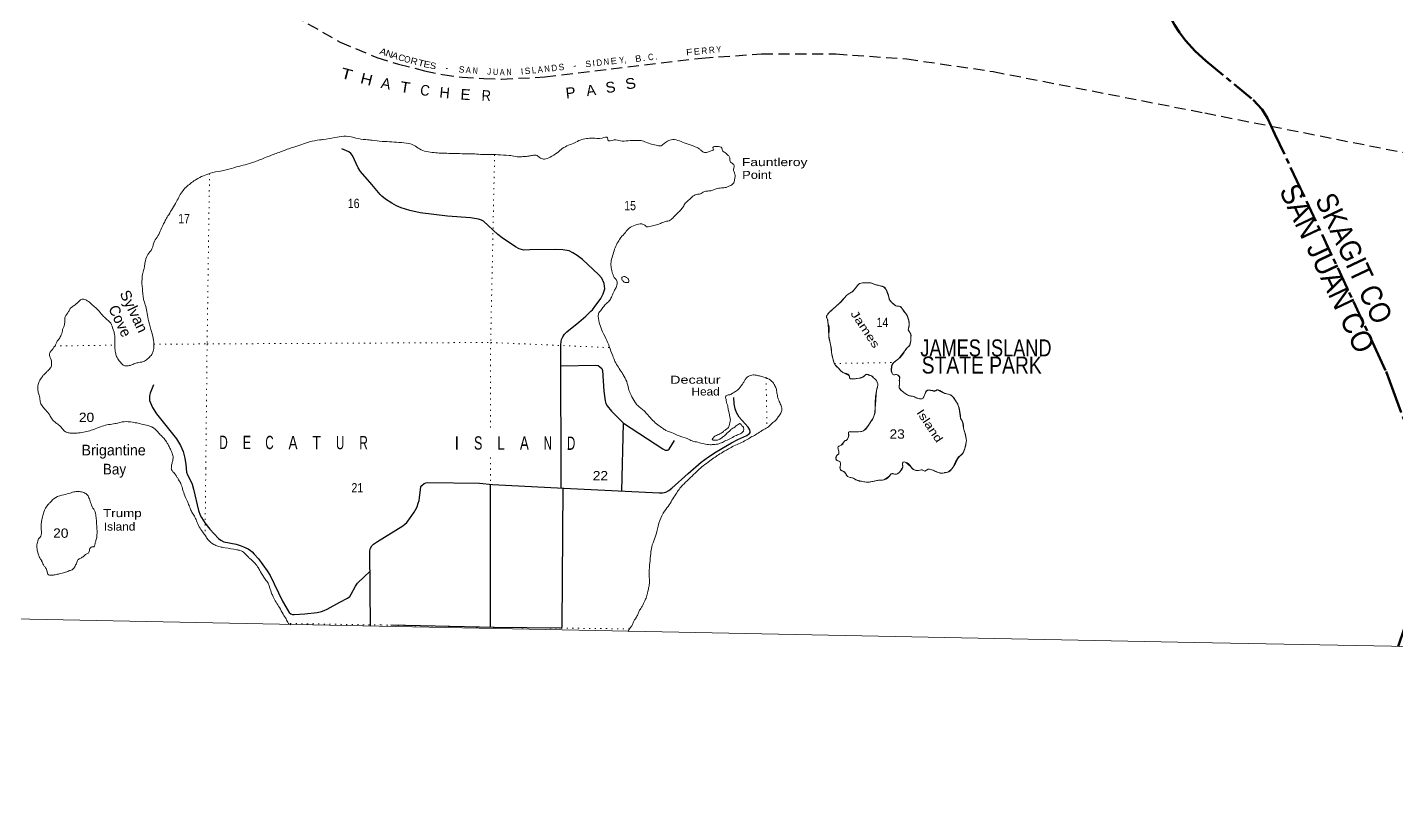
# Model space of a CAD drawing. Header units: feet. Extents: x -489137 to -242534, y 368785 to 558127.
# Drawn here: x -449881 to -424215, y 368785 to 383087 of the extents above; entities that cross this region are included whole.
import ezdxf

# ---------------------------------------------------------------- set-up
doc = ezdxf.new("R2010")
doc.units = ezdxf.units.FT
doc.header["$LTSCALE"] = 70
for name, pattern in [('DOT_DASHED', [7.7, 5, -1.2, 0.3, -1.2]), ('DOTTED', [1.5, 0.3, -1.2]), ('LONG_DASH_SHORT_DASH', [9.9, 6, -1.2, 1.5, -1.2]), ('LONG_DASHED', [7.5, 6, -1.5]), ('MEDIUM_DASHED', [4.5, 3, -1.5])]:
    doc.linetypes.add(name, pattern=pattern)
for name, color, linetype, lineweight in [('11', 7, 'LONG_DASH_SHORT_DASH', 60), ('29', 7, 'Continuous', 25), ('33', 7, 'LONG_DASHED', 25), ('39', 7, 'Continuous', 13), ('4', 7, 'Continuous', 13), ('44', 7, 'DOT_DASHED', 13), ('7', 7, 'DOTTED', 13)]:
    doc.layers.add(name, color=color, linetype=linetype, lineweight=lineweight)
for name, color, linetype in [('12', 7, 'Continuous'), ('41', 7, 'Continuous'), ('42', 7, 'Continuous')]:
    doc.layers.add(name, color=color, linetype=linetype)

msp = doc.modelspace()

# ---------------------------------------------------------------- linework, layer by layer
at = {"layer": '11'}
for points in [[(-427792.9, 382460.68), (-427989.59, 382639.59), (-428170.48, 382840.7), (-428282.07, 382988.41), (-428380.48, 383131.97), (-428484.45, 383326.85), (-428557.9, 383475.95), (-428674.46, 383803.95), (-428788, 384394.15), (-428829.58, 384837.99), (-428823.59, 385312.84), (-428724.23, 385942.04), (-428649.39, 386274.93), (-428488.59, 386879.66), (-428286.22, 387456.65), (-428042.51, 388021.95), (-427671.18, 388780.77)], [(-427792.9, 382460.68), (-426903.72, 381729.8), (-426736.43, 381550.99), (-426638.18, 381388.06), (-426495.1, 381088.51), (-424597.87, 377036.9), (-424412, 376637.76), (-424274.08, 376265.45), (-424072.32, 375724.77), (-423948.8, 375264.06), (-423808.43, 374491.55), (-423773.33, 373685.33), (-423804.21, 373154.39), (-423843.5, 372818.69), (-423910.88, 372429.62), (-424065.29, 371835.48), (-424184.19, 371487.55)]]:
    msp.add_lwpolyline(points, dxfattribs=at)
at = {"layer": '29'}
for p, q in [((-439874.58, 374448.85), (-439881.98, 377138.33)), ((-439881.32, 376743.47), (-439226.92, 376754.29)), ((-441201.18, 371845.59), (-441201.08, 374526.89)), ((-439856.26, 371879.04), (-439834.67, 374458.18)), ((-443452.12, 371863.71), (-443461.62, 373276.34))]:
    msp.add_line(p, q, dxfattribs=at)
for points in [[(-439881.98, 377138.33), (-439877.91, 377199.81), (-439869.23, 377238.88), (-439845.37, 377290.97), (-439812.83, 377336.55), (-439769.43, 377382.14), (-439543.82, 377562.29), (-439413.64, 377672.99), (-439316.01, 377766.33), (-439289.98, 377796.72), (-439257.45, 377840.12), (-439129.43, 378007.27), (-439086.04, 378094.09), (-439057.86, 378187.41), (-439068.69, 378289.44), (-439109.92, 378387.1), (-439172.82, 378454.4), (-439474.39, 378734.39), (-439576.35, 378810.38), (-439654.45, 378862.47), (-439726.05, 378899.35), (-439841.02, 378918.91), (-439986.39, 378925.4), (-440463.67, 378916.72), (-440574.31, 378914.56), (-440665.42, 378936.27), (-440732.69, 378977.49), (-440982.17, 379140.31), (-441062.45, 379203.23), (-441331.46, 379455.01), (-441368.34, 379474.57), (-441424.75, 379491.94), (-441574.44, 379515.79), (-442008.34, 379550.52), (-442520.33, 379611.29), (-442713.42, 379656.9), (-442871.79, 379706.83), (-442962.91, 379743.73), (-443051.86, 379791.48), (-443169.01, 379869.62), (-443234.09, 379923.88), (-443268.81, 379956.44), (-443422.83, 380140.91), (-443637.61, 380386.22), (-443683.17, 380453.47), (-443787.3, 380687.89), (-443819.85, 380724.83), (-443856.73, 380755.22), (-443900.12, 380774.72), (-443986.9, 380809.44)], [(-439226.92, 376754.29), (-439183.68, 376748.33), (-439151.14, 376726.62), (-439114.26, 376691.89), (-439105.58, 376676.7), (-439099.07, 376657.16), (-439073.04, 376270.8), (-439051.35, 376088.48), (-439038.32, 376040.73), (-439014.46, 375997.32), (-438934.19, 375897.47), (-438704.94, 375673.19)], [(-447516.67, 376388.9), (-447581.44, 376230.04), (-447592.29, 376182.29), (-447594.46, 376145.39), (-447590.12, 376097.63), (-447572.76, 376052.05), (-447533.71, 375963.05), (-447459.95, 375848.01), (-447082.45, 375379.16), (-447008.68, 375253.26), (-446960.96, 375140.39), (-446930.58, 375016.66), (-446908.89, 374892.94), (-446895.87, 374749.68), (-446880.68, 374701.91), (-446822.11, 374597.74), (-446793.9, 374528.26), (-446765.7, 374432.77), (-446670.24, 374033.38), (-446639.86, 373948.71), (-446618.17, 373903.12), (-446557.43, 373803.3), (-446457.63, 373686.09)], [(-438040.57, 374362.95), (-437973.12, 374365.05), (-437912.38, 374380.25), (-437858.14, 374406.29), (-437803.9, 374449.7), (-437491.5, 374727.53), (-437248.52, 374940.25), (-437111.83, 375042.26), (-436970.83, 375135.6), (-436680.12, 375304.9), (-436562.96, 375363.5), (-436393.75, 375439.48), (-436361.2, 375463.35), (-436346.01, 375478.54), (-436332.99, 375498.08), (-436333.01, 375513.28), (-436339.5, 375545.83), (-436367.72, 375595.76), (-436536.94, 375782.43), (-436589, 375869.25), (-436612.86, 375938.7), (-436632.39, 376029.87), (-436641.07, 376151.42)], [(-438740.88, 374395.07), (-438704.94, 375673.19), (-437967.87, 375188.47)], [(-437967.87, 375188.47), (-437925.39, 375165.99), (-437901.53, 375161.65), (-437882, 375163.82), (-437866.81, 375170.33), (-437853.8, 375183.35), (-437749.66, 375348.31)], [(-443461.62, 373276.34), (-443450.64, 373325.73), (-443422.44, 373373.49), (-443389.89, 373403.88), (-443318.3, 373451.63), (-442845.34, 373746.84), (-442804.12, 373775.05), (-442767.24, 373811.95), (-442715.17, 373877.07), (-442630.56, 374002.97), (-442604.52, 374046.38), (-442576.33, 374102.81), (-442552.46, 374174.44), (-442539.45, 374222.2), (-442532.93, 374272.12), (-442506.89, 374476.16), (-442485.21, 374502.21), (-442441.81, 374536.94), (-442409.27, 374549.96), (-442371.64, 374559.21)], [(-442371.64, 374559.21), (-441404.51, 374548.27), (-441164.52, 374523.35), (-439822.57, 374449.67), (-438040.57, 374362.95)], [(-446457.63, 373686.09), (-446299.25, 373510.25), (-446253.69, 373475.52), (-446195.11, 373449.47), (-445969.48, 373401.72), (-445891.37, 373377.84), (-445828.46, 373353.96), (-445743.57, 373314.16), (-445700.17, 373285.94), (-445667.91, 373260.63), (-445626.69, 373215.04), (-445548.6, 373128.22), (-445383.71, 372902.48), (-445329.47, 372815.65), (-445097.33, 372333.77), (-444993.2, 372151.44), (-444973.66, 372125.39), (-444945.45, 372099.34), (-444910.74, 372086.31), (-444880.38, 372086.32), (-444680.79, 372095.01), (-444446.46, 372121.04), (-444368.37, 372138.42), (-444316.29, 372157.94), (-444259.9, 372186.17), (-444025.59, 372316.41), (-443882.4, 372390.21), (-443839, 372422.76), (-443808.64, 372468.35), (-443732.68, 372613.77), (-443691.48, 372672.39), (-443565.65, 372793.95), (-443461.51, 372889.45)], [(-439898.85, 371829.4), (-441130.68, 371843.42), (-443067, 371884.39)], [(-439898.85, 371829.4), (-439872.01, 371838.87), (-439859, 371856.23), (-439856.26, 371879.04)]]:
    msp.add_lwpolyline(points, dxfattribs=at)
at = {"layer": '33', "linetype": 'MEDIUM_DASHED'}
for points in [[(-444894.72, 383311.14), (-444018.69, 382811.83), (-443331.17, 382523.34), (-442923.63, 382398.54), (-442438.5, 382273.69), (-442097.49, 382201.59), (-441728.8, 382151.63), (-441324.03, 382126.69), (-440991.38, 382118.35), (-440180.52, 382157.44), (-438939.91, 382306.98), (-437237.75, 382512.24), (-436117.75, 382589.91), (-434726.08, 382589.92), (-433395.4, 382495.6), (-431776.89, 382258.9), (-427811.72, 381483.72)], [(-427811.72, 381483.72), (-421097.86, 380147.38), (-418261.47, 379692.46), (-414553.84, 379364.22), (-413892.68, 379260.66), (-413529.87, 379181.4), (-413279.48, 379109.82), (-413003.54, 379012.66), (-412771.03, 378915.5), (-412272.8, 378654.72), (-412009.63, 378491.09), (-411628.94, 378220.08), (-411158.82, 377808.44), (-410716.81, 377322.66), (-410366.77, 376844.56), (-410162.37, 376466.17), (-409968.19, 375990.62), (-409883.88, 375665.91), (-409791.9, 375269.61), (-409735.69, 374886.11), (-409712.71, 374420.78), (-409730.08, 374166.7), (-409748.48, 374043.03), (-409777.86, 373903.05)]]:
    msp.add_lwpolyline(points, dxfattribs=at)
at = {"layer": '39'}
for points in [[(-449220.39, 377426.34), (-449184.91, 377520.89), (-449179.98, 377593.57), (-449173.11, 377660.17), (-449107.23, 377762.47), (-449078.3, 377816.69), (-449017.11, 377866.51), (-448958.01, 377910.3), (-448906.97, 377956.19), (-448856.02, 377994.01), (-448787.55, 377979.09), (-448733.38, 377950.2), (-448657.47, 377882.67), (-448589.54, 377823.32), (-448537.72, 377768.18), (-448452.08, 377670.24), (-448382.18, 377606.82), (-448318.37, 377541.45), (-448275.36, 377425.81), (-448251.92, 377360.89), (-448243.14, 377253.71), (-448242.26, 377160.77), (-448243.1, 377092.08), (-448228.16, 376992.91), (-448208.83, 376921.98), (-448159.34, 376840.61), (-448133.42, 376814.05), (-448105.6, 376777.37), (-448055.49, 376746.51), (-448007.04, 376745.96), (-447940.28, 376755.31), (-447867.18, 376788.84), (-447792.25, 376806.18), (-447686.91, 376833.28), (-447611.49, 376891.02), (-447548.06, 376959), (-447521.1, 377017.29), (-447509.71, 377122.22), (-447522.21, 377255.71), (-447566.55, 377427.94), (-447616.72, 377618.42), (-447643.21, 377764.19), (-447669.99, 377885.71), (-447703, 377993.16), (-447724.71, 378199.49), (-447733.57, 378300.6), (-447730.8, 378361.19), (-447719.2, 378484.3), (-447691.84, 378574.91), (-447676.54, 378669.69), (-447622.09, 378828.69), (-447546.05, 378936.94), (-447497.81, 379083.88), (-447434.03, 379180.15), (-447378.11, 379294.68), (-447326.3, 379403.2), (-447284.88, 379487.59), (-447231.29, 379575.88), (-447161.21, 379692.28), (-447084.9, 379822.74), (-447029.07, 379929.2), (-446963.25, 380027.46), (-446885.49, 380111.44), (-446801.89, 380177.17), (-446716.33, 380238.84), (-446582.23, 380306.02), (-446448.35, 380355.03), (-446260.06, 380395.34), (-446154.78, 380418.4), (-445960.28, 380470.76), (-445796.19, 380513.37), (-445644.17, 380560.15), (-445437.22, 380640.65), (-445295.19, 380695.63), (-445084.24, 380772.05), (-444982.8, 380811.32), (-444885.49, 380842.55), (-444591.49, 380940.26), (-444403.22, 380978.55), (-444334.48, 380985.86), (-444117.97, 381021.81), (-443950.07, 381046.19), (-443762.54, 381023.88), (-443722.29, 381013.32), (-443536.88, 380982.95), (-443415.84, 380973.51), (-443232.38, 380949.22), (-443137.51, 380946.13), (-442963.99, 380934.08), (-442774.35, 380919.82), (-442633.56, 380873.79), (-442531.36, 380810.01), (-442257.58, 380740.26), (-442128.46, 380730.72), (-441829.7, 380723.32), (-441627.84, 380717.01), (-441494.56, 380717.53)], [(-441494.56, 380717.53), (-441353.35, 380705.84), (-441199.88, 380706.14), (-441062.63, 380700.55), (-440850.78, 380686.05), (-440792.3, 380679.33), (-440667.34, 380659.74), (-440612.78, 380663.17), (-440525.86, 380670.27), (-440483.39, 380675.86), (-440414.59, 380687.2), (-440325.76, 380686.21), (-440263.76, 380637.02), (-440189.28, 380618), (-440083.82, 380655.2), (-439949.52, 380738.54), (-439853.66, 380816.26), (-439735.77, 380879.59), (-439624.17, 380922.78), (-439518.52, 380976.14), (-439401.06, 381003.11), (-439287.87, 381011.94), (-439108.13, 381013.96), (-439007.15, 381014.84), (-438999.6, 380972.33), (-438882.42, 380977.07), (-438765.51, 380959.59), (-438622.09, 380964.04), (-438472.6, 380968.42), (-438377.73, 380965.33), (-438285.2, 380936.01), (-438180.68, 380896.44), (-438065.87, 380872.93), (-438001.28, 380870.18), (-437968.73, 380890.02), (-437901.48, 380939.77), (-437814.15, 380981.22), (-437689.09, 380969.71), (-437568.52, 380921.89), (-437421.67, 380875.79), (-437361.4, 380850.86), (-437297.18, 380817.81), (-437257.17, 380787.06), (-437205.15, 380748.09), (-437168.9, 380739.6), (-437097.94, 380763.04), (-437061.47, 380772.74), (-437026.98, 380786.49), (-437022.89, 380790.49), (-437030.45, 380833), (-437001.91, 380854.9), (-436951.46, 380852.31), (-436898.98, 380849.7), (-436864.96, 380825.08), (-436853.41, 380778.48), (-436829.46, 380755.98), (-436797.37, 380737.44), (-436759.48, 380698.63), (-436731.46, 380678.11), (-436711.92, 380625.36), (-436708.45, 380578.85), (-436684.56, 380550.29), (-436640.57, 380515.45), (-436630.99, 380472.92), (-436643.65, 380428.61), (-436634.17, 380377.99), (-436616.67, 380323.25), (-436614.87, 380305.04), (-436625.83, 380234.45), (-436640.73, 380171.99), (-436661.22, 380147.97), (-436732.38, 380108.37), (-436783.1, 380088.73), (-436872.09, 380077.61), (-436967.16, 380064.54), (-437052.38, 380031.15), (-437127.23, 380019.87), (-437198.07, 380006.52), (-437265.17, 379968.89), (-437336.01, 379955.55), (-437425.47, 379906.04), (-437447.97, 379882.05), (-437527.58, 379812.23), (-437578.9, 379744.12), (-437628.22, 379673.96), (-437691.65, 379605.98), (-437769.34, 379528.06), (-437830.58, 379474.19), (-437927.84, 379447), (-438015.08, 379413.64), (-438215.73, 379353.26), (-438270.27, 379351.85), (-438304.27, 379378.5), (-438364.55, 379403.42), (-438488.01, 379380.57), (-438601.76, 379325.28), (-438671.43, 379243.22)], [(-438671.43, 379243.22), (-438755.39, 379147.19), (-438808.85, 379069), (-438902.53, 378839.73), (-438936.39, 378712.82), (-438939.7, 378607.8), (-438918.8, 378500.48), (-438879.61, 378403.06), (-438837.87, 378348.04), (-438837.31, 378228.83), (-438872.45, 378162.56), (-438915.94, 378074.15), (-438953.3, 377991.73), (-439004.52, 377931.7), (-439061.72, 377877.79), (-439121.26, 377797.64), (-439168.44, 377737.56), (-439179.35, 377671.01), (-439150.95, 377517.14), (-439100.08, 377383.23), (-439017.31, 377216.62), (-438974.2, 377109.06), (-438909.73, 376932.56), (-438866.6, 376827.01), (-438733.92, 376613.38), (-438694.35, 376546.26), (-438635.39, 376414.27), (-438604.59, 376290.68), (-438565.35, 376197.3), (-438494.22, 376069.22), (-438440.55, 375999.92), (-438320.59, 375901.6), (-438252.84, 375828.1), (-438157.21, 375721.96), (-438061.31, 375638.05), (-437973.24, 375574.43), (-437913.14, 375535.36), (-437774.47, 375481.27), (-437674.03, 375437.72), (-437513.18, 375381.36), (-437418.8, 375337.87), (-437314.11, 375312.44), (-437195.36, 375280.8), (-437084.46, 375267.43), (-437045.08, 375267.7)], [(-438637.02, 378391.57), (-438621.29, 378375), (-438611.51, 378362.63), (-438608.53, 378322.12), (-438618.99, 378308.24), (-438647.36, 378304.92), (-438677.58, 378307.71), (-438705.43, 378324.59), (-438719.14, 378341.11), (-438736.67, 378365.81), (-438738.11, 378388.08), (-438731.58, 378406.11), (-438702.95, 378419.53), (-438666.77, 378412.54), (-438637.02, 378391.57)], [(-434484.11, 375427.48), (-434489.19, 375468.57), (-434491.03, 375482.73), (-434488.76, 375502.91), (-434458.38, 375510.65), (-434256.43, 375512.42), (-434201.64, 375534.03), (-434086.89, 375670.12), (-434053.94, 375722.28), (-433997.82, 375852.98), (-433988.11, 375986.21), (-433962.32, 376278.88), (-433940.84, 376383.7), (-433966.02, 376470.86), (-433987.94, 376495.35), (-434003.97, 376505.63), (-434057.84, 376558.77), (-434090.09, 376563.17), (-434122.17, 376581.72), (-434170.68, 376578.22), (-434199.32, 376548.24), (-434296.7, 376510.95), (-434355.35, 376503.52), (-434432.15, 376498.33), (-434464.31, 376510.81), (-434475.88, 376555.39), (-434638.26, 376652.17), (-434650.15, 376670.49), (-434759.64, 376799.01), (-434790.51, 376916.54), (-434804.02, 376967.2), (-434805.1, 377043.98), (-434851.14, 377242.5), (-434867.76, 377533.62), (-434877.44, 377568.08), (-434878.99, 377606.48), (-434902.65, 377653.22), (-434855.17, 377737.54), (-434789.79, 377799.44), (-434622.33, 377953.12), (-434558.82, 378027.16), (-434524.03, 378065.16), (-434401.87, 378146.62), (-434352.65, 378208.7), (-434330.09, 378236.73), (-434313.64, 378260.79), (-434276.95, 378288.67), (-434171.82, 378299.61), (-434042.7, 378290.07), (-433982.42, 378265.15), (-433919.98, 378252.32), (-433803.44, 378204.55), (-433787.61, 378178.1), (-433738.55, 378062.39), (-433717.4, 377975.27), (-433673.6, 377924.27), (-433613.6, 377877.13), (-433583.46, 377864.67), (-433524.98, 377857.95), (-433477.14, 377806.9), (-433431.5, 377741.73), (-433421.53, 377731.52), (-433393.73, 377692.82), (-433364.33, 377619.75), (-433350.99, 377554.95), (-433358.16, 377464.12)], [(-444988.68, 371919.65), (-445032.11, 372000.95), (-445085.54, 372090.45), (-445156.72, 372214.5), (-445220.06, 372318.25), (-445273.37, 372417.85), (-445302.84, 372484.85), (-445369.23, 372669.45), (-445422.78, 372748.85), (-445509.94, 372887.22), (-445557.41, 372968.57), (-445587.17, 373011.33), (-445714.86, 373138.03), (-445760.75, 373183), (-445810.61, 373234.07), (-445896.81, 373285.54), (-445957.23, 373298.35), (-446172.85, 373335.12), (-446227.26, 373343.81), (-446311.82, 373364.97), (-446384.11, 373398.11), (-446498.08, 373490.31), (-446541.68, 373557.47), (-446593.31, 373628.76), (-446658.75, 373726.48), (-446707.84, 373840.17), (-446751.17, 373929.56), (-446796.75, 374000.78), (-446832.17, 374075.94), (-446869.35, 374173.33), (-446916.52, 374278.92), (-446959.48, 374398.61), (-446980.85, 374467.54), (-447014.06, 374558.83), (-447055.64, 374625.97), (-447083.34, 374672.75), (-447123.05, 374727.75), (-447152.94, 374760.41), (-447180.64, 374807.19), (-447182.24, 374841.56), (-447169.16, 374920.21), (-447160.69, 374952.44), (-447149.85, 375012.93), (-447166.83, 375110.1), (-447190.42, 375162.89), (-447225.87, 375236.03), (-447257.46, 375294.97), (-447295.15, 375349.95), (-447344.89, 375411.12), (-447388.79, 375454.04), (-447420.65, 375490.76), (-447454.55, 375525.49), (-447490.45, 375562.26), (-447548.55, 375599.28), (-447622.91, 375628.41), (-447677.3, 375639.12), (-447804.16, 375668.83), (-447912.96, 375688.24), (-448064.29, 375698.02), (-448145.23, 375684.79), (-448236.38, 375661.57), (-448359.79, 375642.75), (-448477.26, 375613.77), (-448611.16, 375562.75), (-448710.52, 375529.52), (-448830.01, 375500.55), (-448949.33, 375485.73), (-449036.18, 375484.69), (-449118.88, 375491.68), (-449187.16, 375522.76), (-449248.84, 375598.2), (-449312.8, 375651.45), (-449368.82, 375694.51), (-449418.65, 375747.6), (-449462.2, 375818.8), (-449537.76, 375914.61), (-449593.53, 375977.87), (-449633, 376053.07), (-449650.08, 376142.16), (-449661.57, 376192.8), (-449680.8, 376271.81), (-449683.85, 376352.66), (-449666.73, 376431.26), (-449621.3, 376513.59), (-449582.27, 376567.7), (-449535.29, 376611.62), (-449492.29, 376659.63), (-449441.15, 376713.6), (-449426.2, 376780.11), (-449435.36, 376856.98), (-449464.21, 376974.49), (-449453.79, 377000.64), (-449381.99, 377092.77), (-449330.32, 377189.17), (-449285.14, 377251.29), (-449245.88, 377323.58), (-449220.39, 377426.34)], [(-433358.16, 377464.12), (-433370.72, 377427.89), (-433365.01, 377399.54), (-433329.11, 377362.77), (-433317.69, 377306.07), (-433322.97, 377205.11), (-433354.42, 377110.51), (-433384.97, 377088.62), (-433430.06, 377034.58), (-433448.65, 377000.44), (-433553.18, 376874.33), (-433653.08, 376796.66), (-433673.64, 376766.59), (-433684.35, 376716.2), (-433683.42, 376627.29), (-433651.69, 376580.47), (-433591.12, 376579.78), (-433556.94, 376567.28), (-433529.12, 376530.6), (-433537.91, 376472.11), (-433532.5, 376419.51), (-433537.58, 376334.72), (-433459.82, 376253.03), (-433401.79, 376209.94), (-433321.42, 376176.71), (-433264.99, 376168), (-433228.87, 376149.41), (-433206.76, 376141.08), (-433138.28, 376126.17), (-433107.97, 376127.84), (-433089.58, 376145.82), (-433058.48, 376212.14), (-433027.43, 376274.43), (-432984.83, 376290.11), (-432853.76, 376274.49), (-432833.35, 376292.45), (-432716.84, 376242.65), (-432582.06, 376200.72), (-432516.1, 376145.43), (-432494.26, 376114.88), (-432417.35, 375964.51), (-432392.98, 375810.68), (-432387.49, 375764.15), (-432353.91, 375703.16), (-432327.5, 375551.34), (-432310.02, 375494.57), (-432279.57, 375342.7), (-432292.75, 375255.97), (-432336.76, 375125.14), (-432379.85, 375069.05), (-432396.12, 375059.13), (-432556.7, 374808.39), (-432628.06, 374752.62), (-432674.6, 374745.06), (-432686.76, 374741.16), (-432747.43, 374733.76), (-432827.99, 374750.83), (-432908.26, 374792.14), (-432954.58, 374802.76), (-432992.86, 374809.26), (-433059.94, 374773.64), (-433108.12, 374796.41), (-433197.16, 374781.25), (-433233.43, 374787.72), (-433271.64, 374800.27), (-433317.46, 374851.29), (-433425.4, 374941.41), (-433465.81, 374939.84), (-433478.49, 374893.51), (-433472.63, 374877.28), (-433468.86, 374855.02), (-433495.8, 374798.75), (-433553.13, 374734.74), (-433603.85, 374715.11), (-433656.25, 374723.78), (-433668.34, 374725.94), (-433733.71, 374664.04), (-433851.58, 374602.73), (-433924.3, 374601.53), (-433999.45, 374583.84)], [(-436505.62, 376364.06), (-436487.13, 376390.11), (-436454.25, 376436.21), (-436423.3, 376490.41), (-436388.48, 376530.43), (-436301.14, 376571.88), (-436256.7, 376573.4), (-436176.09, 376560.37), (-436097.59, 376539.28), (-436005.06, 376509.96), (-435909.04, 376436.14), (-435861.54, 376356.81), (-435836.24, 376279.75), (-435823.22, 376188.69), (-435798.01, 376103.55), (-435778.41, 376054.84), (-435743.03, 375975.65), (-435737.54, 375929.12), (-435758.6, 375858.64), (-435805.93, 375786.44), (-435853.11, 375726.36), (-435924.54, 375664.53), (-435989.89, 375604.65), (-436075.34, 375553.08), (-436134.51, 375515.2)], [(-436469.65, 375607.28), (-436502.34, 375642.74), (-436528.34, 375663.24), (-436540.52, 375657.31), (-436579.18, 375633.5), (-436605.7, 375611.58), (-436640.35, 375585.7), (-436679.01, 375561.89), (-436728.03, 375515.97), (-436766.81, 375482.06), (-436799.54, 375448.08), (-436830.15, 375422.16), (-436887.2, 375380.38), (-436944.08, 375352.73), (-436984.48, 375351.17), (-437038.88, 375361.88), (-437042.84, 375367.98), (-437018.24, 375398.01), (-437007.97, 375412.04), (-436944.91, 375449.72), (-436898.2, 375471.42), (-436859.57, 375493.21), (-436810.59, 375535.09), (-436767.84, 375562.89), (-436741.28, 375588.86), (-436726.72, 375623.04), (-436711.92, 375677.42), (-436703.13, 375735.92), (-436718.39, 375808.82), (-436725.87, 375857.39), (-436743.2, 375926.28), (-436758.31, 376011.31), (-436777.84, 376066.08), (-436785.3, 376116.67), (-436790.64, 376175.32), (-436772.27, 376191.28), (-436713.57, 376202.74), (-436652.57, 376236.4), (-436605.81, 376262.14), (-436542.56, 376315.98), (-436505.62, 376364.06)], [(-437045.08, 375267.7), (-436989.38, 375270.72), (-436893.94, 375293.12), (-436811.16, 375331.1), (-436714.74, 375377.84), (-436615.4, 375430.43), (-436520.94, 375470.36), (-436489.77, 375489.84), (-436473.22, 375503.48), (-436460.56, 375522.95), (-436453.74, 375547.3), (-436454.71, 375577.49), (-436457.64, 375594.05), (-436470.89, 375608.63)], [(-436971.81, 375047.48), (-436927.05, 375075.94), (-436817, 375144.11), (-436736.17, 375189.88), (-436635.86, 375243.45), (-436520.94, 375295.06), (-436410.89, 375351.55), (-436320.32, 375405.11), (-436231.69, 375454.78), (-436133.25, 375516.01)], [(-434097.07, 374567.12), (-434140.8, 374565.58), (-434221.44, 374576.59), (-434352.31, 374608.36), (-434388.35, 374633.01), (-434503.02, 374668.65), (-434522.99, 374687.06), (-434554.55, 374748.03), (-434600.69, 374772.79), (-434628.81, 374785.23), (-434646.63, 374813.71), (-434639.34, 374914.65), (-434643.11, 374936.92), (-434667.09, 374957.39), (-434703.28, 374969.92), (-434719.24, 374986.26), (-434712.24, 375062.96), (-434671.41, 375098.87), (-434672.81, 375149.39), (-434680.52, 375179.78), (-434688.3, 375204.12), (-434684.35, 375226.91), (-434671.67, 375236.21)], [(-434671.67, 375236.21), (-434673.77, 375236.28), (-434637.25, 375250.01), (-434579.95, 375312), (-434565.52, 375336.08), (-434535.09, 375347.86), (-434510.61, 375367.79), (-434484.11, 375427.48)], [(-436971.81, 375047.48), (-436990.36, 375036.05), (-437086.17, 374962.37), (-437212.49, 374870.86), (-437310.47, 374785.08), (-437418.79, 374679.22), (-437543.39, 374563.44), (-437651.8, 374449.5), (-437707.33, 374367.28), (-437781.43, 374252.96), (-437849.44, 374140.58), (-437935.68, 374024.37), (-438026.74, 373843.55), (-438079.69, 373642.11), (-438123.82, 373501.18), (-438178.15, 373352.28), (-438195.86, 373225.2), (-438214.09, 373055.69), (-438224.41, 372871.95), (-438223.53, 372779), (-438220.88, 372665.83), (-438231.77, 372601.3), (-438248.86, 372524.72), (-438263.71, 372466.29), (-438293.16, 372369.65), (-438344.95, 372263.15), (-438373.84, 372212.96), (-438412.99, 372148.75), (-438435.97, 372086.38), (-438477.19, 372018.15), (-438504, 371971.98), (-438530.92, 371917.73), (-438551.63, 371875.54), (-438592.7, 371819.43), (-438617.47, 371775.26), (-438622.51, 371767.91)], [(-433995.77, 374584.71), (-434032.83, 374578.88), (-434072.43, 374571.81), (-434099.28, 374567.04)], [(-449612.75, 373088.93), (-449624.62, 373109.27), (-449652.31, 373156.05), (-449677.74, 373223.01), (-449695.12, 373287.86), (-449701.94, 373390.97), (-449693.32, 373435.32), (-449678.54, 373487.69), (-449658.01, 373515.74), (-449631.31, 373551.81), (-449616.56, 373602.15), (-449619.76, 373670.88), (-449624.78, 373755.8), (-449615.78, 373830.45), (-449592.21, 373941.31), (-449562.93, 374023.81), (-449540.06, 374078.11), (-449480.54, 374156.23), (-449437.55, 374204.24), (-449315.27, 374295.8), (-449232.14, 374323.15), (-449104.57, 374352.02), (-449009.3, 374381.26), (-448922.36, 374390.38), (-448843.77, 374377.37), (-448765.52, 374336.09), (-448725.93, 374270.99), (-448694.66, 374185.78), (-448651.53, 374080.23), (-448619.82, 374031.39), (-448594.86, 373926.05), (-448585.97, 373826.95), (-448579.09, 373729.89), (-448574.14, 373638.92), (-448576.98, 373572.28), (-448590.13, 373487.57), (-448608.94, 373435.25), (-448615.52, 373392.9), (-448634.19, 373352.7), (-448670.55, 373351.09), (-448713.52, 373305.1), (-448736.57, 373236.67), (-448764.99, 373224.87), (-448811.87, 373189.03), (-448864.86, 373149.21), (-448923.83, 373115.53), (-448938.19, 373097.51), (-448950.8, 373057.24), (-448975.57, 373013.07), (-448994.26, 372970.85), (-449043.29, 372924.94), (-449104.16, 372901.38), (-449183.27, 372871.96), (-449276.44, 372848.76), (-449361.49, 372829.52), (-449426.22, 372820.14), (-449496.67, 372839.12), (-449510.18, 372889.78), (-449514.02, 372905.99), (-449527.69, 372944.53), (-449528.62, 372946.59)], [(-449528.62, 372946.59), (-449548.29, 372973.23), (-449578.92, 373013.28), (-449597.76, 373058.04), (-449614.16, 373091.35)], [(-444988.68, 371919.65), (-444973.14, 371906.87), (-444957.34, 371898.97), (-444942.07, 371893.79)]]:
    msp.add_spline(points, degree=3, dxfattribs=at)
at = {"layer": '4'}
msp.add_lwpolyline([(-242558.54, 553372.83), (-244583.22, 368785.28), (-275154.66, 369142.74), (-305725.57, 369542.24), (-336295.9, 369983.8), (-366865.58, 370467.41), (-397434.59, 370993.07), (-428002.84, 371560.78), (-458570.27, 372170.54), (-489136.84, 372822.34), (-485065.03, 557803.58)], dxfattribs=at)
msp.add_lwpolyline([(-242558.54, 553372.83), (-244583.22, 368785.28), (-275154.66, 369142.74), (-305725.57, 369542.24), (-336295.9, 369983.8), (-366865.58, 370467.41), (-397434.59, 370993.07), (-428002.84, 371560.78), (-458570.27, 372170.54), (-489136.84, 372822.34), (-485065.03, 557803.58)], dxfattribs=at)
at = {"layer": '44'}
for points in [[(-434899.37, 377666.82), (-434875.21, 377713.47), (-434844.89, 377747.98), (-434657.5, 377919.31), (-434569.68, 378014.4), (-434518.52, 378070.5), (-434485.25, 378092.93), (-434427.21, 378124.09), (-434400.47, 378148.35), (-434310.19, 378265.06), (-434283.34, 378286.17), (-434221.39, 378298.76), (-434150.22, 378299.49), (-434052.4, 378292.11), (-433976.14, 378263.52), (-433832.71, 378224.94), (-433786, 378174.61), (-433717.41, 377975.28), (-433679.02, 377929.25), (-433603.7, 377871.99), (-433523.67, 377857.08), (-433498.39, 377834.08), (-433398.45, 377700.76), (-433356, 377587.95), (-433351.44, 377512.18), (-433371.11, 377421.95), (-433346.43, 377381.21), (-433319.32, 377324.74), (-433322.1, 377211.57), (-433345.35, 377125.19), (-433389.75, 377083.53), (-433545.94, 376881.79), (-433648.18, 376801.36), (-433678.06, 376753.14), (-433685.86, 376643.16), (-433664.49, 376590.25), (-433640.86, 376576.72), (-433596.15, 376580.54), (-433566.86, 376572.78), (-433532.34, 376540.76), (-433532.34, 376540.76), (-433534.94, 376393.7), (-433540.9, 376349.61), (-433532.33, 376323.32), (-433508.77, 376293.18), (-433437.36, 376234.72), (-433357.86, 376188.99), (-433268.52, 376169.23), (-433218.75, 376145.34), (-433137.15, 376125.98), (-433115.82, 376125.49), (-433097.46, 376134.88), (-433029.81, 376270.74), (-433004.36, 376287.3), (-432954.27, 376290.08), (-432857.93, 376274.07), (-432834.17, 376292.63), (-432804.56, 376281.57), (-432728.49, 376246.94), (-432567.83, 376193.11), (-432526.43, 376157.32), (-432441.46, 376027.61), (-432412.04, 375939.48), (-432387.71, 375765.58), (-432353.64, 375702.13), (-432332.96, 375574.59), (-432303.78, 375471.58), (-432279.65, 375343.86), (-432309.62, 375195.02), (-432344.85, 375110.4), (-432393.57, 375061.17)], [(-432393.57, 375061.17), (-432437.78, 375006.03), (-432486.48, 374916.53), (-432544.17, 374822.91), (-432615.51, 374758.01), (-432726.21, 374734.47), (-432809.7, 374744.65), (-432899.36, 374789.18), (-432953.49, 374802.53), (-432995.68, 374809.46), (-433056.75, 374773.91), (-433113.17, 374796.22), (-433178.31, 374781.66), (-433228.35, 374786.54), (-433272.51, 374800.83), (-433324.32, 374857.9), (-433416.7, 374935.08), (-433445.67, 374948.24), (-433468.74, 374936.17), (-433478.55, 374915.62), (-433477.17, 374889.3), (-433469.15, 374862.6), (-433470.95, 374843.92), (-433527.85, 374757.21), (-433568.95, 374724.05), (-433618.57, 374717.4), (-433660.64, 374724.6), (-433686.74, 374720.72), (-433720.93, 374676), (-433827.41, 374610.28), (-433960.05, 374593.12), (-434097.07, 374567.12), (-434198.65, 374572.27), (-434323.95, 374599.42), (-434398.22, 374637.39), (-434460.73, 374653.12), (-434506.75, 374671.04), (-434538.21, 374722.67), (-434562.21, 374752.98), (-434641.14, 374798.14), (-434647.83, 374831.23), (-434639.21, 374909.88), (-434648, 374943.96), (-434704.63, 374970.76), (-434704.63, 374970.76), (-434716.89, 374982.51), (-434724.76, 375003.35), (-434713.78, 375059.78), (-434672.51, 375095.18), (-434670.83, 375138.91), (-434688.92, 375207.74), (-434685.19, 375226.34), (-434628.03, 375258.62), (-434589.96, 375299.61), (-434567.29, 375334.17), (-434551.4, 375342.5), (-434527.49, 375353.16), (-434512.42, 375366.1), (-434492.42, 375402.61), (-434485.38, 375437.88), (-434491.38, 375498.81), (-434479.28, 375509.26), (-434450.85, 375511.22), (-434266.88, 375511.1), (-434209.96, 375527.89), (-434165.87, 375567.82), (-434124.85, 375616.68), (-434043.09, 375741.2), (-434002.93, 375826.53), (-433985.96, 376011.64), (-433961.37, 376287.04), (-433941.84, 376375.42), (-433941.27, 376406.39), (-433949.91, 376438.76), (-433966.52, 376471.69), (-434056.5, 376557.92), (-434090.64, 376563.37), (-434119.62, 376580.76), (-434142.63, 376584.75), (-434164.6, 376580.92), (-434203.58, 376546.08), (-434253.39, 376523.09), (-434290.92, 376511.97), (-434403.44, 376499.59), (-434437.08, 376498.52), (-434458.32, 376506.63), (-434468.34, 376515.43), (-434472.45, 376549.41), (-434484.68, 376563.27), (-434594.23, 376617.01), (-434641, 376656.15), (-434660.46, 376682.97), (-434728.41, 376747.57), (-434757.87, 376793.32), (-434799.91, 376951.69), (-434820.59, 377115.98), (-434856.72, 377299.21), (-434867.32, 377530.61), (-434881.08, 377613.33), (-434902.5, 377647.64), (-434899.37, 377666.82)]]:
    msp.add_lwpolyline(points, dxfattribs=at)
at = {"layer": '7'}
for p, q in [((-449368.61, 377116.84), (-448242.65, 377132.23)), ((-434756.12, 376788.86), (-433643.37, 376805.64)), ((-436035.31, 376520.43), (-436017.25, 375586.71)), ((-441197.76, 375028.81), (-441199.51, 371818.87)), ((-446536.31, 374824.95), (-446549.55, 373568.32))]:
    msp.add_line(p, q, dxfattribs=at)
for points in [[(-441122.94, 380703.39), (-441196.58, 377182.54), (-441197.47, 375560.59)], [(-446466.48, 380350.49), (-446511.76, 377155.45), (-446536.63, 374794.78)], [(-447510.44, 377149.18), (-446511.76, 377155.45), (-441196.58, 377182.54), (-438965.68, 377086.07)], [(-438595.03, 371815.42), (-441130.69, 371843.93), (-443253.98, 371888.53), (-444986.52, 371917.55)]]:
    msp.add_lwpolyline(points, dxfattribs=at)

# ---------------------------------------------------------------- texts
at = {"layer": '12'}
for s, width, p in [('SAN JUAN CO', 0.95, (-426423.34, 380031.05)), ('SKAGIT CO', 0.9, (-425751.84, 379860.29))]:
    msp.add_text(s, height=400, rotation=295.249, dxfattribs=dict(at, width=width)).set_placement(p)
at = {"layer": '33'}
for s, rotation, width, p in [('A', 340.698, 1.2, (-443291.29, 382595.9)), ('F', 4.846, 1.2, (-437527.69, 382559.43)), ('E', 5.366, 1.1, (-437384.17, 382571.81)), ('R', 5.372, 0.95, (-437240.75, 382585.29)), ('R', 5.749, 0.95, (-437101.1, 382598.59)), ('Y', 5.749, 0.8, (-436961.52, 382612.62)), ('N', 341.058, 1.15, (-443177.41, 382556.67)), ('A', 341.624, 1.15, (-443064.56, 382520.2)), ('C', 341.624, 1.05, (-442941.53, 382480.74)), ('O', 345.123, 0.95, (-442830.89, 382444.67)), ('R', 345.123, 1.15, (-442709.93, 382412.54)), ('T', 345.248, 1.3, (-442574.35, 382376.52)), ('E', 348.317, 1.2, (-442464.34, 382347.29)), ('S', 349.817, 1.1, (-442344.52, 382319.57)), ('D', 6.728, 0.95, (-439209.2, 382361.77)), ('N', 6.4, 0.9, (-439073.64, 382377.76)), ('E', 5.777, 1.1, (-438941.72, 382392.28)), ('Y,', 6.423, 0.8, (-438779.43, 382411.48)), ('B', 8.229, 1.1, (-438479.11, 382435.37)), ('C', 7.278, 0.85, (-438238.67, 382466.51)), ('A', 355.74, 0.9, (-441667.29, 382232)), ('N', 355.74, 0.85, (-441542.47, 382222.7)), ('J', 356.646, 0.95, (-441265.45, 382203.15)), ('U', 356.646, 0.85, (-441157.48, 382196.82)), ('A', 0.265, 0.8, (-441026.88, 382189.17)), ('N', 1.045, 0.8, (-440901.77, 382190.09)), ('L', 5.917, 0.9, (-440418.66, 382221.62)), ('A', 6.261, 0.9, (-440309.2, 382232.97)), ('N', 6.568, 0.9, (-440184.81, 382246.75)), ('D', 6.568, 0.95, (-440052.96, 382261.93))]:
    msp.add_text(s, height=120, rotation=rotation, dxfattribs=dict(at, width=width)).set_placement(p)
for s, rotation, p in [('S', 6.728, (-439414.62, 382337.53)), ('I', 6.728, (-439280.94, 382353.3)), ('.', 8.229, (-438340.28, 382455.46)), ('.', 7.144, (-438110.26, 382482.35)), ('-', 353.239, (-442045.4, 382272.7)), ('S', 353.631, (-441801.14, 382246.01)), ('I', 5.917, (-440624.41, 382200.3)), ('S', 5.917, (-440552.55, 382207.75)), ('S', 6.65, (-439917.35, 382277.54)), ('-', 6.85, (-439639.7, 382310.51))]:
    msp.add_text(s, height=120, rotation=rotation, dxfattribs=at).set_placement(p)
at = {"layer": '41'}
for s, rotation, width, p in [('T', 345.241, 1.3, (-444023.58, 382142.83)), ('H', 345.75, 1.15, (-443653.53, 382045.34)), ('T', 351.24, 1.15, (-442906.21, 381880.98)), ('C', 351.24, 0.9, (-442527.99, 381822.7)), ('E', 356.521, 1.05, (-441767.91, 381734.77)), ('R', 357.236, 0.9, (-441370.13, 381713.09)), ('P', 6.317, 1.05, (-439780.17, 381753.8)), ('S', 9.152, 1.05, (-439027.79, 381852.52)), ('S', 11.834, 1.1, (-438650.79, 381917.75)), ('Sylvan', 295.602, 1.05, (-448155.74, 378103.81))]:
    msp.add_text(s, height=200, rotation=rotation, dxfattribs=dict(at, width=width)).set_placement(p)
for s, rotation, p in [('A', 348.23, (-443265.45, 381955.71)), ('H', 354.237, (-442164.33, 381774.78)), ('A', 8.188, (-439390.43, 381796.94)), ('Cove', 295.602, (-448368.4, 377823.62))]:
    msp.add_text(s, height=200, rotation=rotation, dxfattribs=at).set_placement(p)
msp.add_text('Brigantine', height=200, dxfattribs=at).set_placement((-448866.44, 375066.45))
at = {"layer": '41', "width": 0.95}
msp.add_text('Bay', height=200, dxfattribs=at).set_placement((-448466.86, 374709.21))
at = {"layer": '42'}
for s, width, p in [('Fauntleroy', 1.3, (-436489.72, 380487.27)), ('Point', 1.2, (-436481.58, 380247.75)), ('Decatur', 1.35, (-437834.4, 376409.76)), ('Head', 1.1, (-437431.66, 376188.71)), ('Trump', 1.25, (-448462.28, 373910.27)), ('Island', 1.1, (-448446.4, 373657.97))]:
    msp.add_text(s, height=150, dxfattribs=dict(at, width=width)).set_placement(p)
for s, height, rotation, width, p in [('James', 150, 303.713, 1.35, (-434458.03, 377724.13)), ('Island', 150, 303.713, 1.3, (-433220.63, 375869.65)), ('D', 250, 359.866, 0.65, (-446281.84, 375185.9)), ('E', 250, 359.866, 0.7, (-445845.62, 375184.88)), ('C', 250, 359.866, 0.65, (-445421.21, 375183.88)), ('A', 250, 359.866, 0.75, (-444984.99, 375182.86)), ('T', 250, 359.866, 0.8, (-444540.9, 375181.82)), ('U', 250, 359.866, 0.65, (-444096.81, 375180.77)), ('R', 250, 359.866, 0.65, (-443656.65, 375179.74)), ('I', 250, 359.866, 0.85, (-441870.44, 375175.55)), ('S', 250, 359.866, 0.7, (-441509.02, 375174.7)), ('L', 250, 359.866, 0.75, (-441072.8, 375173.67)), ('A', 250, 359.866, 0.75, (-440648.39, 375172.68)), ('N', 250, 359.866, 0.65, (-440204.3, 375171.64)), ('D', 250, 359.866, 0.65, (-439768.08, 375170.61))]:
    msp.add_text(s, height=height, rotation=rotation, dxfattribs=dict(at, width=width)).set_placement(p)
at = {"layer": '44'}
for s, width, p in [('JAMES ISLAND', 0.8, (-433142.26, 376921.73)), ('STATE PARK', 0.85, (-433117.56, 376600.4))]:
    msp.add_text(s, height=318.1, dxfattribs=dict(at, width=width)).set_placement(p)
at = {"layer": '7'}
for s, width, p in [('16', 0.85, (-443875.36, 379700.51)), ('17', 0.85, (-447053.69, 379417.76)), ('15', 0.85, (-438693.63, 379660.16)), ('14', 0.85, (-433964.27, 377470.43)), ('20', 1.1, (-448915.13, 375692.17)), ('23', 1.1, (-433720.42, 375379.75)), ('22', 1.1, (-439282.15, 374599.52)), ('21', 0.85, (-443806.75, 374372.88)), ('20', 1.1, (-449397.48, 373522.29))]:
    msp.add_text(s, height=175, dxfattribs=dict(at, width=width)).set_placement(p)

doc.saveas('drawing.dxf')
